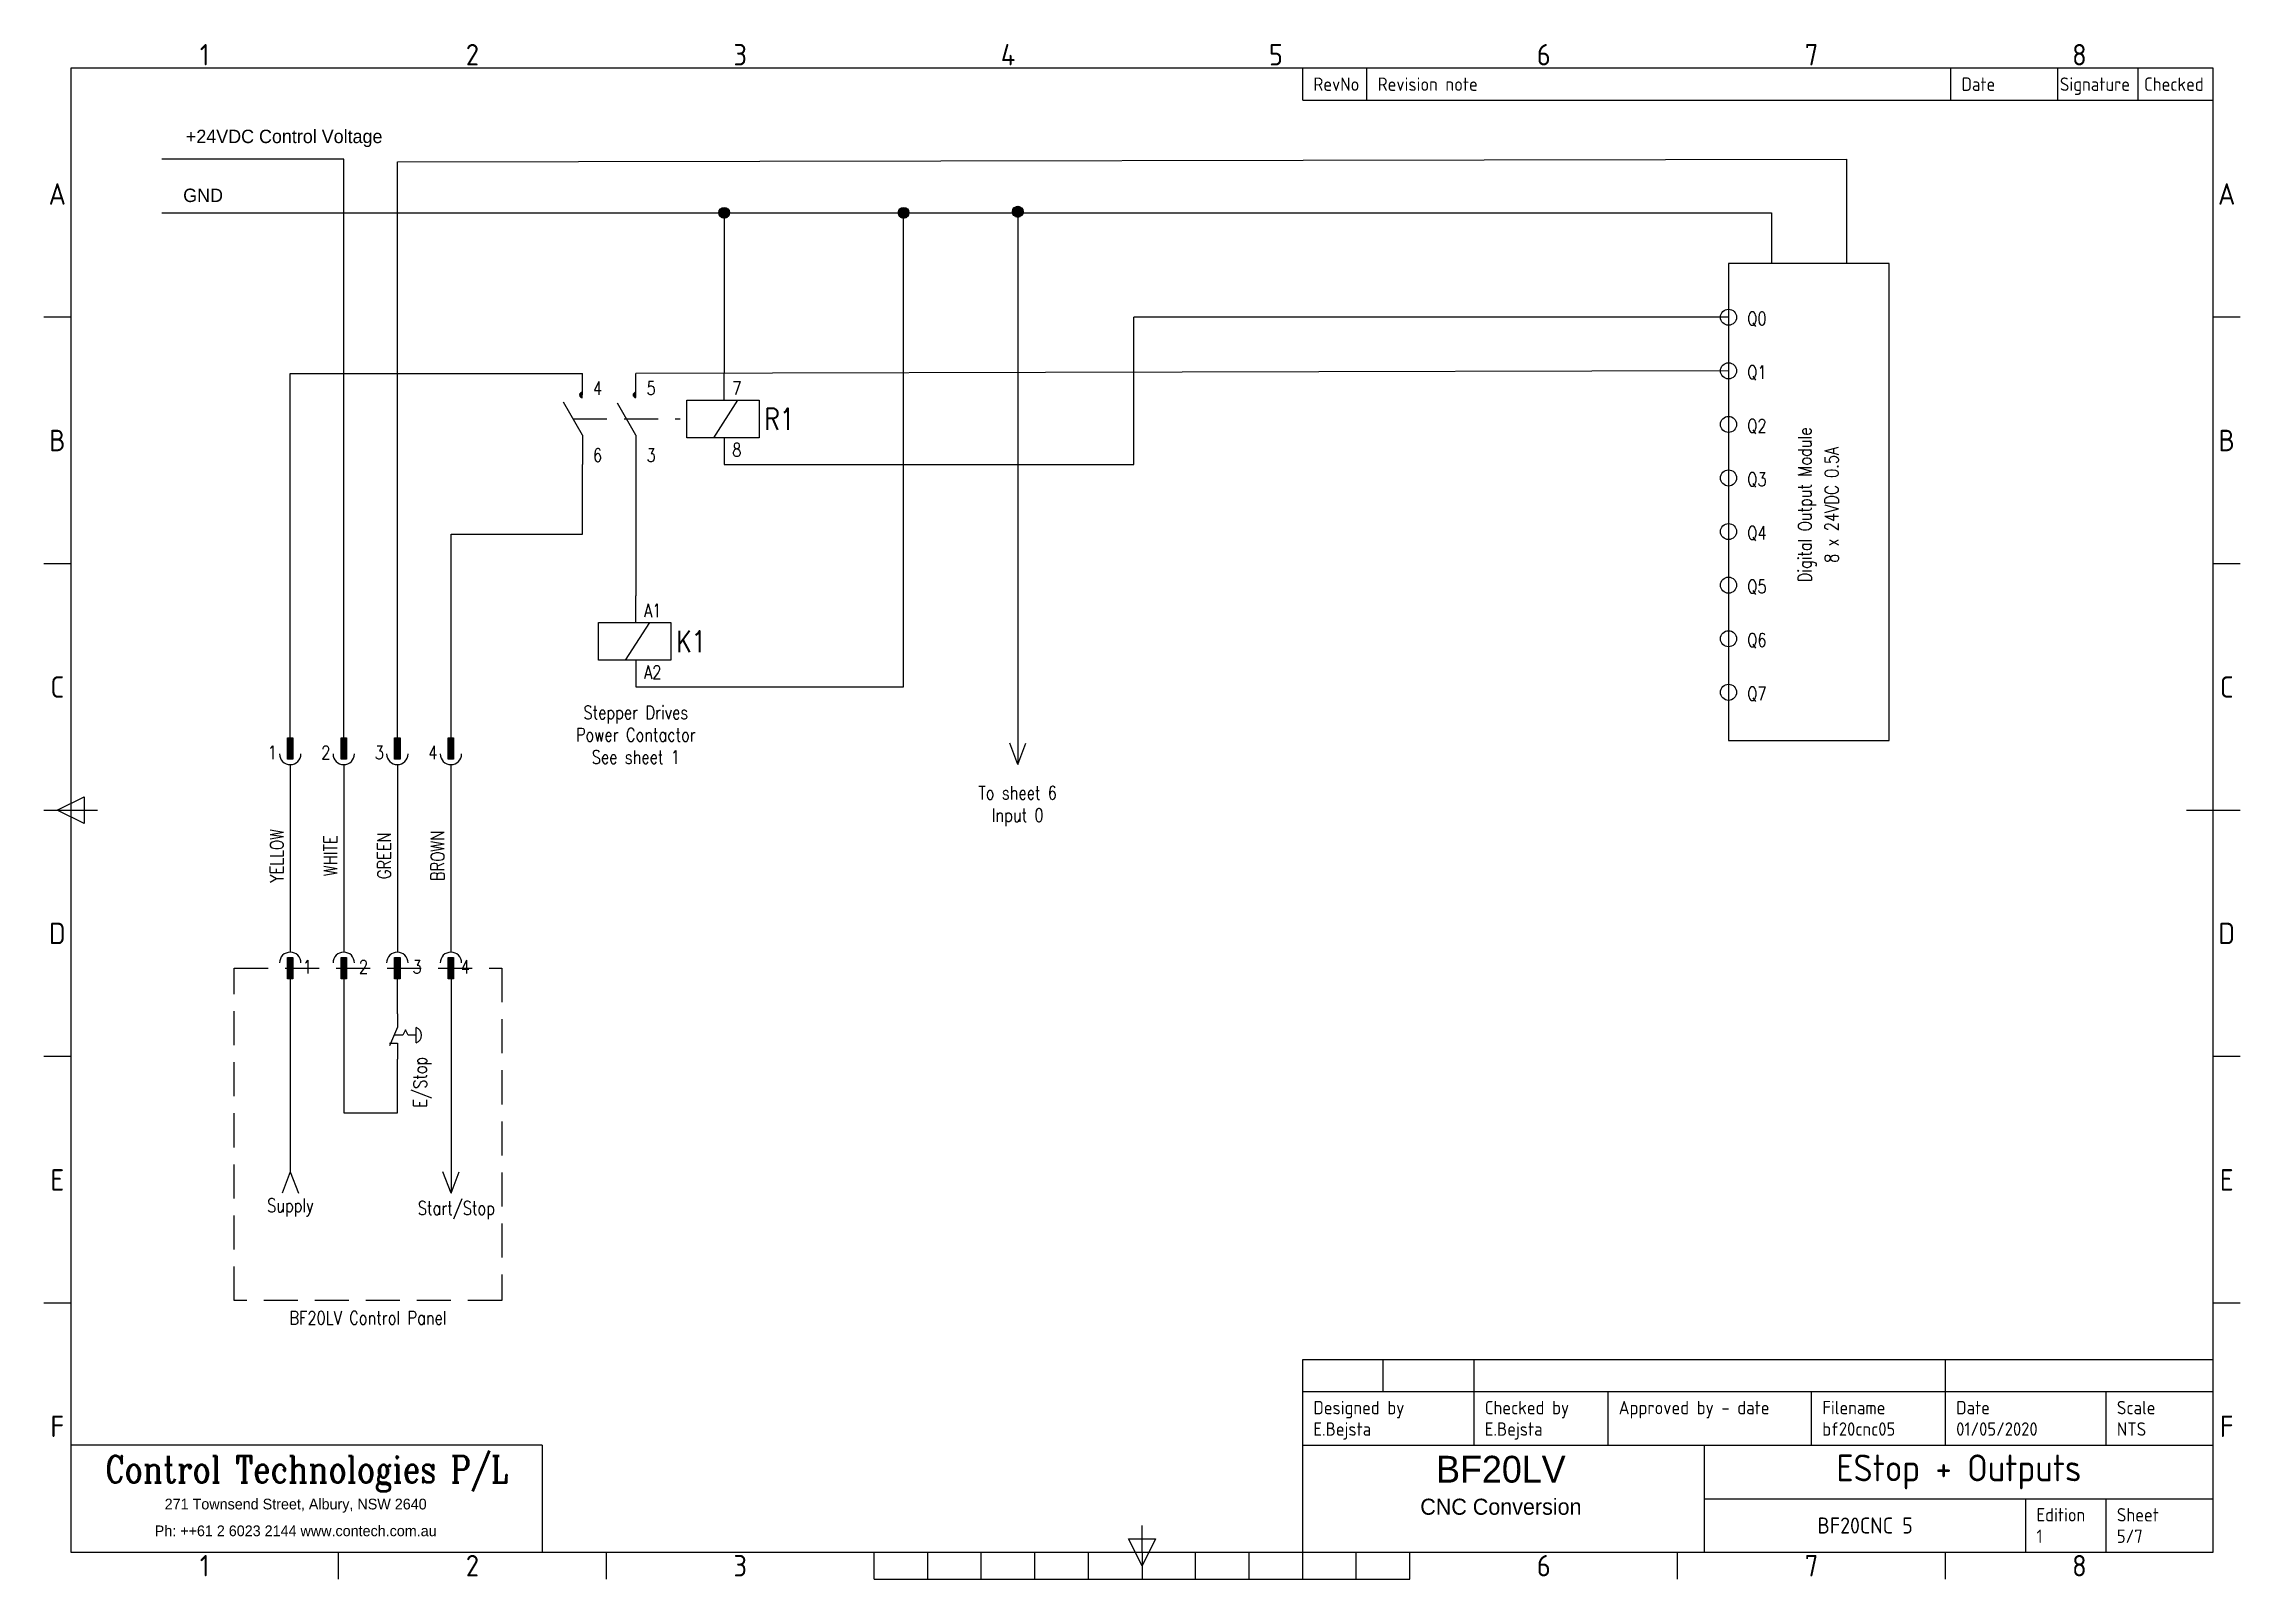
# Model space of a CAD drawing. Extents: x 5 to 415, y 5 to 292.
import ezdxf
from ezdxf.enums import TextEntityAlignment as Align

# ---------------------------------------------------------------- set-up
doc = ezdxf.new("R2010")
doc.units = 0
doc.linetypes.add('DASHED', pattern=[19.05, 12.7, -6.35])
doc.linetypes.add('DASHEDX2', pattern=[38.1, 25.4, -12.7])
doc.layers.get('0').update_dxf_attribs({"linetype": 'CONTINUOUS'})
for name, color, linetype in [('FRAME025', 7, 'CONTINUOUS'), ('FRAME050', 6, 'CONTINUOUS'), ('FRAME070', 5, 'CONTINUOUS'), ('LAYER1', 7, 'CONTINUOUS')]:
    doc.layers.add(name, color=color, linetype=linetype)
doc.styles.add('ISOCP', font='isocp.shx')
doc.styles.add('ROMAN', font='romanc.shx', dxfattribs={"width": 0.8})
doc.styles.add('SIMPLEX', font='simplex.shx', dxfattribs={"width": 0.8})
pattern_1 = [(0, (75.531765, 40.75), (0, 0.0873125), [0.0635, -0.0238125]), (90, (75.531765, 40.75), (-0.0873125, 5e-18), [0.0635, -0.0238125])]

# ---------------------------------------------------------------- blocks, each defined once
blk = doc.blocks.new('CT_FRAME')
at = {"layer": 'FRAME050'}
for p, q in [((10, 240.5), (5, 240.5)), ((415, 240.5), (410, 240.5)), ((10, 194.5), (5, 194.5)), ((415, 194.5), (410, 194.5)), ((5, 148.5), (15, 148.5)), ((7.5, 148.5), (12.5, 151)), ((12.5, 146), (7.5, 148.5)), ((12.5, 151), (12.5, 146)), ((405, 148.5), (415, 148.5)), ((10, 102.5), (5, 102.5)), ((415, 102.5), (410, 102.5)), ((10, 56.5), (5, 56.5)), ((415, 56.5), (410, 56.5)), ((207.5, 12.5), (212.5, 12.5)), ((210, 7.5), (207.5, 12.5)), ((210, 10), (210, 15)), ((212.5, 12.5), (210, 7.5)), ((60, 5), (60, 10)), ((110, 5), (110, 10)), ((160, 5), (160, 10)), ((170, 5), (170, 10)), ((180, 5), (180, 10)), ((190, 5), (190, 10)), ((200, 5), (200, 10)), ((210, 10), (210, 5)), ((220, 5), (220, 10)), ((230, 5), (230, 10)), ((240, 5), (240, 10)), ((250, 5), (250, 10)), ((260, 5), (260, 10)), ((310, 5), (310, 10)), ((360, 5), (360, 10)), ((160, 5), (260, 5))]:
    blk.add_line(p, q, dxfattribs=at)
at = {"layer": 'FRAME070'}
for p, q in [((410, 287), (10, 287)), ((10, 287), (10, 10)), ((240, 281), (240, 287)), ((252, 281), (252, 287)), ((361, 281), (361, 287)), ((381, 281), (381, 287)), ((396, 281), (396, 287)), ((410, 10), (410, 287)), ((240, 281), (410, 281)), ((240, 46), (410, 46)), ((240, 40), (240, 46)), ((255, 40), (255, 46)), ((272, 40), (272, 46)), ((360, 40), (360, 46)), ((240, 40), (410, 40)), ((240, 10), (240, 40)), ((272, 30), (272, 40)), ((297, 30), (297, 40)), ((335, 30), (335, 40)), ((360, 30), (360, 40)), ((390, 30), (390, 40)), ((98, 30), (10, 30)), ((98, 30), (98, 10)), ((240, 30), (410, 30)), ((315, 10), (315, 30)), ((315, 20), (410, 20)), ((375, 10), (375, 20)), ((390, 10), (390, 20)), ((10, 10), (410, 10))]:
    blk.add_line(p, q, dxfattribs=at)
at = {"layer": 'FRAME025', "style": 'ISOCP'}
for s, p in [('RevNo', (242, 284)), ('Revision note', (254, 284)), ('Date', (363, 284)), ('Signature', (381.36, 284)), ('Checked', (397.08, 284)), ('Designed by', (242, 37)), ('Checked by', (274, 37)), ('Approved by - date', (299, 37)), ('Filename', (337, 37)), ('Date', (362, 37)), ('Scale', (392, 37)), ('Edition', (377, 17)), ('Sheet', (392, 17))]:
    blk.add_text(s, height=2.5, dxfattribs=at).set_placement(p, align=Align.MIDDLE_LEFT)
at = {"layer": 'FRAME025', "style": 'ROMAN', "width": 0.8}
blk.add_text('Control Technologies P/L', height=5, dxfattribs=at).set_placement((54, 28), align=Align.TOP_CENTER)
at = {"layer": 'FRAME025'}
for s, p in [('271 Townsend Street, Albury, NSW 2640', (52, 20)), ('Ph: ++61 2 6023 2144 www.contech.com.au', (52, 15))]:
    blk.add_text(s, height=2, dxfattribs=at).set_placement(p, align=Align.TOP_CENTER)
at = {"layer": 'FRAME025', "style": 'ISOCP', "flags": 8}
for tag, p in [('DESIGNED_BY', (242, 33)), ('CHECKED_BY', (274, 33)), ('APPROVED_BY_DATE', (299, 33)), ('FILENAME', (337, 33)), ('DATE', (362, 33)), ('SCALE', (392, 33)), ('EDITION', (377, 13)), ('SHEET', (392, 13))]:
    blk.add_attdef(tag, text='', height=2.5, dxfattribs=at).set_placement(p, align=Align.MIDDLE_LEFT)
at = {"layer": 'FRAME050', "style": 'ISOCP'}
for s, p in [('1', (35, 289.5)), ('2', (85, 289.5)), ('3', (135, 289.5)), ('4', (185, 289.5)), ('5', (235, 289.5)), ('6', (285, 289.5)), ('7', (335, 289.5)), ('8', (385, 289.5)), ('A', (7.5, 263.5)), ('A', (412.5, 263.5)), ('B', (7.5, 217.5)), ('B', (412.5, 217.5)), ('C', (7.5, 171.5)), ('C', (412.5, 171.5)), ('D', (7.5, 125.5)), ('D', (412.5, 125.5)), ('E', (7.5, 79.5)), ('E', (412.5, 79.5)), ('F', (7.5, 33.5)), ('F', (412.5, 33.5)), ('1', (35, 7.5)), ('2', (85, 7.5)), ('3', (135, 7.5)), ('6', (285, 7.5)), ('7', (335, 7.5)), ('8', (385, 7.5))]:
    blk.add_text(s, height=4, dxfattribs=at).set_placement(p, align=Align.MIDDLE)
at = {"layer": 'FRAME050', "flags": 8}
for tag, height, p in [('OWNER_1', 5, (277, 23)), ('OWNER_2', 3, (277, 17)), ('OWNER_3', 3, (277, 12))]:
    blk.add_attdef(tag, text='', height=height, dxfattribs=at).set_placement(p, align=Align.CENTER)
at = {"layer": 'FRAME050', "style": 'ISOCP', "flags": 8}
for tag, height, p in [('TITLE', 5, (362.5, 25)), ('DRAWING_NUMBER', 3, (345, 15))]:
    blk.add_attdef(tag, text='', height=height, dxfattribs=at).set_placement(p, align=Align.MIDDLE)

msp = doc.modelspace()

# ---------------------------------------------------------------- hatches: boundary and pattern name
at = {"linetype": 'Continuous'}
h = msp.add_hatch(dxfattribs=at)
h.set_pattern_fill('ANGLE', color=256, scale=0.0125, style=0)
h.set_pattern_definition([(0, (42, 30), (0, 0.0873125), [0.0635, -0.0238125]), (90, (42, 30), (-0.0873125, 5e-18), [0.0635, -0.0238125])])
h.paths.add_polyline_path([(133, 260, 1), (131, 260, 1)])
h = msp.add_hatch(dxfattribs=at)
h.set_pattern_fill('ANGLE', color=256, scale=0.0125, style=0)
h.set_pattern_definition([(0, (75.5, 30), (0, 0.0873125), [0.0635, -0.0238125]), (90, (75.5, 30), (-0.0873125, 5e-18), [0.0635, -0.0238125])])
h.paths.add_polyline_path([(166.5, 260, 1), (164.5, 260, 1)])
h = msp.add_hatch(dxfattribs=at)
h.set_pattern_fill('ANGLE', color=256, scale=0.0125, style=0)
h.set_pattern_definition([(0, (96.80952, 30.20833), (0, 0.0873125), [0.0635, -0.0238125]), (90, (96.80952, 30.20833), (-0.0873125, 5e-18), [0.0635, -0.0238125])])
h.paths.add_polyline_path([(187.81, 260.21, 1), (185.81, 260.21, 1)])
h = msp.add_hatch()
h.set_pattern_fill('ANGLE', color=256, scale=0.0125, style=0)
h.set_pattern_definition(pattern_1)
h.paths.add_polyline_path([(105.53, 225.5), (105.53, 226.5, 1)])
h = msp.add_hatch()
h.set_pattern_fill('ANGLE', color=256, scale=0.0125, style=0)
h.set_pattern_definition(pattern_1)
h.paths.add_polyline_path([(115.53, 226.5, 1), (115.53, 225.5)])
at = {"layer": 'LAYER1', "linetype": 'Continuous'}
h = msp.add_hatch(color=256, dxfattribs=at)
h.dxf.hatch_style = 1
h.paths.add_polyline_path([(51.48, 158), (50.48, 158), (50.48, 162), (51.48, 162)])
h = msp.add_hatch(color=256, dxfattribs=at)
h.dxf.hatch_style = 1
h.paths.add_polyline_path([(61.48, 158), (60.48, 158), (60.48, 162), (61.48, 162)])
h = msp.add_hatch(color=256, dxfattribs=at)
h.dxf.hatch_style = 1
h.paths.add_polyline_path([(71.48, 158), (70.48, 158), (70.48, 162), (71.48, 162)])
h = msp.add_hatch(color=256, dxfattribs=at)
h.dxf.hatch_style = 1
h.paths.add_polyline_path([(81.48, 158), (80.48, 158), (80.48, 162), (81.48, 162)])
h = msp.add_hatch(color=256, dxfattribs=at)
h.dxf.hatch_style = 1
h.paths.add_polyline_path([(50.48, 121), (51.48, 121), (51.48, 117), (50.48, 117)])
h = msp.add_hatch(color=256, dxfattribs=at)
h.dxf.hatch_style = 1
h.paths.add_polyline_path([(60.48, 121), (61.48, 121), (61.48, 117), (60.48, 117)])
h = msp.add_hatch(color=256, dxfattribs=at)
h.dxf.hatch_style = 1
h.paths.add_polyline_path([(70.48, 121), (71.48, 121), (71.48, 117), (70.48, 117)])
h = msp.add_hatch(color=256, dxfattribs=at)
h.dxf.hatch_style = 1
h.paths.add_polyline_path([(80.48, 121), (81.48, 121), (81.48, 117), (80.48, 117)])

# ---------------------------------------------------------------- linework, layer by layer
at = {"linetype": 'Continuous'}
for p, q in [((61, 270), (27, 270)), ((105.53, 226), (105.53, 230)), ((115.53, 226), (115.53, 230)), ((105.53, 218.5), (105.53, 213)), ((115.53, 218.5), (115.53, 213))]:
    msp.add_line(p, q, dxfattribs=at)
for p, q in [((61, 162), (61, 270)), ((27, 260), (327.5, 260)), ((105.53, 218.5), (102, 224.62)), ((115.53, 218.5), (112.07, 224.49))]:
    msp.add_line(p, q)
at = {"linetype": 'DASHEDX2', "ltscale": 0.25}
msp.add_line((103.77, 221.56), (123.76, 221.56), dxfattribs=at)
for centre in [(132, 260), (165.5, 260), (186.81, 260.21)]:
    msp.add_circle(centre, 1)
for centre in [(105.53, 226), (115.53, 226)]:
    msp.add_arc(centre, 0.5, 90, 270)
at = {"layer": 'LAYER1', "linetype": 'Continuous'}
for p, q in [((71, 269.5), (341.5, 270)), ((71, 162), (71, 269.5)), ((341.5, 270), (341.5, 250.5)), ((132, 260), (132, 230)), ((165.5, 171.5), (165.5, 260)), ((186.81, 260.21), (186.81, 157)), ((327.5, 260), (327.5, 250.5)), ((208.5, 213), (208.5, 240.5)), ((319.5, 240.5), (208.5, 240.5)), ((51, 162), (51, 230)), ((51, 230), (105.53, 230)), ((319.5, 230.5), (115.53, 230)), ((132, 225), (132, 230)), ((134.5, 225), (130, 218)), ((132, 218), (132, 213)), ((105.53, 200), (105.53, 213)), ((115.53, 213), (115.53, 188.5)), ((132, 213), (208.5, 213)), ((81, 200), (105.53, 200)), ((115.53, 183.5), (115.53, 188.5)), ((118.03, 183.5), (113.53, 176.5)), ((115.53, 176.5), (115.53, 171.5)), ((115.53, 171.5), (165.5, 171.5)), ((186.81, 157), (185.31, 161)), ((186.81, 157), (188.31, 161)), ((50.98, 157), (50.98, 122)), ((60.98, 157), (60.98, 122)), ((70.98, 157), (70.98, 122)), ((80.98, 157), (80.98, 122)), ((51, 117), (51, 81)), ((61, 117), (61, 92)), ((71, 110.5), (71, 117)), ((81, 117), (81, 77)), ((71, 108), (69.5, 104.5)), ((71, 110.5), (71, 108)), ((72.5, 107.5), (72, 106.5)), ((73, 106.5), (72.5, 107.5)), ((74.5, 105.09), (74.5, 107.91)), ((69.5, 105), (71, 105)), ((71, 105), (71, 102)), ((71, 92), (71, 102)), ((61, 92), (71, 92)), ((51, 81), (49.5, 77)), ((51, 81), (52.5, 77)), ((81, 77), (79.5, 81)), ((81, 77), (82.5, 81))]:
    msp.add_line(p, q, dxfattribs=at)
at = {"layer": 'LAYER1', "linetype": 'Continuous', "ltscale": 0.5}
msp.add_line((81, 162), (81, 200), dxfattribs=at)
at = {"layer": 'LAYER1', "linetype": 'DASHED'}
for p, q in [((72, 106.5), (70.36, 106.5)), ((74.5, 106.5), (73, 106.5))]:
    msp.add_line(p, q, dxfattribs=at)
at = {"layer": 'LAYER1', "linetype": 'Continuous'}
for points in [[(349.5, 250.5), (319.5, 250.5), (319.5, 161.5), (349.5, 161.5)], [(125, 225), (138.5, 225), (138.5, 218), (125, 218)], [(108.53, 183.5), (122.03, 183.5), (122.03, 176.5), (108.53, 176.5)], [(51.48, 158), (50.48, 158), (50.48, 162), (51.48, 162)], [(61.48, 158), (60.48, 158), (60.48, 162), (61.48, 162)], [(71.48, 158), (70.48, 158), (70.48, 162), (71.48, 162)], [(81.48, 158), (80.48, 158), (80.48, 162), (81.48, 162)], [(50.48, 121), (51.48, 121), (51.48, 117), (50.48, 117)], [(60.48, 121), (61.48, 121), (61.48, 117), (60.48, 117)], [(70.48, 121), (71.48, 121), (71.48, 117), (70.48, 117)], [(80.48, 121), (81.48, 121), (81.48, 117), (80.48, 117)]]:
    msp.add_lwpolyline(points, close=True, dxfattribs=at)
at = {"layer": 'LAYER1', "linetype": 'DASHED', "ltscale": 0.5}
msp.add_lwpolyline([(40.5, 119), (90.5, 119), (90.5, 57), (40.5, 57)], close=True, dxfattribs=at)
at = {"layer": 'LAYER1', "linetype": 'Continuous'}
for centre in [(319.5, 240.5), (319.5, 230.5), (319.5, 220.5), (319.5, 210.5), (319.5, 200.5), (319.5, 190.5), (319.5, 180.5), (319.5, 170.5)]:
    msp.add_circle(centre, 1.5, dxfattribs=at)
for centre, radius, start, end in [((50.98, 159), 2, 180, 0), ((60.98, 159), 2, 180, 0), ((70.98, 159), 2, 180, 0), ((80.98, 159), 2, 180, 0), ((50.98, 120), 2, 0, 180), ((60.98, 120), 2, 0, 180), ((70.98, 120), 2, 0, 180), ((80.98, 120), 2, 0, 180), ((74, 106.5), 1.5, 289.4712, 70.5288)]:
    msp.add_arc(centre, radius, start, end, dxfattribs=at)

# ---------------------------------------------------------------- block references
ref = msp.add_blockref('CT_FRAME', (0, 0))
ref.add_attrib('DRAWING_NUMBER', 'BF20CNC 5', dxfattribs={"layer": 'FRAME050', "height": 3, "style": 'ISOCP', "flags": 8}).set_placement((345, 15), align=Align.MIDDLE)
ref.add_attrib('FILENAME', 'bf20cnc05', dxfattribs={"layer": 'FRAME025', "height": 2.5, "style": 'ISOCP', "flags": 8}).set_placement((337, 33), align=Align.MIDDLE_LEFT)
ref.add_attrib('CHECKED_BY', 'E.Bejsta', dxfattribs={"layer": 'FRAME025', "height": 2.5, "style": 'ISOCP', "flags": 8}).set_placement((274, 33), align=Align.MIDDLE_LEFT)
ref.add_attrib('OWNER_1', 'BF20LV', dxfattribs={"layer": 'FRAME050', "height": 5, "flags": 8}).set_placement((277, 23), align=Align.CENTER)
ref.add_attrib('OWNER_2', 'CNC Conversion', dxfattribs={"layer": 'FRAME050', "height": 3, "flags": 8}).set_placement((277, 17), align=Align.CENTER)
ref.add_attrib('DESIGNED_BY', 'E.Bejsta', dxfattribs={"layer": 'FRAME025', "height": 2.5, "style": 'ISOCP', "flags": 8}).set_placement((242, 33), align=Align.MIDDLE_LEFT)
ref.add_attrib('DATE', '01/05/2020', dxfattribs={"layer": 'FRAME025', "height": 2.5, "style": 'ISOCP', "flags": 8}).set_placement((362, 33), align=Align.MIDDLE_LEFT)
ref.add_attrib('TITLE', 'EStop + Outputs', dxfattribs={"layer": 'FRAME050', "height": 5, "style": 'ISOCP', "flags": 8}).set_placement((362.5, 25), align=Align.MIDDLE)
ref.add_attrib('SCALE', 'NTS', dxfattribs={"layer": 'FRAME025', "height": 2.5, "style": 'ISOCP', "flags": 8}).set_placement((392, 33), align=Align.MIDDLE_LEFT)
ref.add_attrib('EDITION', '1', dxfattribs={"layer": 'FRAME025', "height": 2.5, "style": 'ISOCP', "flags": 8}).set_placement((377, 13), align=Align.MIDDLE_LEFT)
ref.add_attrib('SHEET', '5/7', dxfattribs={"layer": 'FRAME025', "height": 2.5, "style": 'ISOCP', "flags": 8}).set_placement((392, 13), align=Align.MIDDLE_LEFT)

# ---------------------------------------------------------------- texts
at = {"linetype": 'ByBlock'}
msp.add_text('+24VDC Control Voltage', height=2.5, dxfattribs=at).set_placement((31.5, 273))
at = {"linetype": 'Continuous'}
msp.add_text('GND', height=2.5, dxfattribs=at).set_placement((31, 262))
at = {"style": 'SIMPLEX', "width": 0.8}
for s, p in [('Q0', (323, 239)), ('Q1', (323, 229)), ('Q2', (323, 219)), ('Q3', (323, 209)), ('Q4', (323, 199)), ('Q5', (323, 189)), ('Q6', (323, 179)), ('Q7', (323, 169))]:
    msp.add_text(s, height=2.5, dxfattribs=at).set_placement(p)
at = {"linetype": 'Continuous', "style": 'SIMPLEX', "width": 0.8}
for s, p in [('4', (107.5, 226)), ('5', (117.5, 226)), ('7', (133.5, 226)), ('6', (107.5, 213.5)), ('3', (117.5, 213.5)), ('8', (133.5, 214.5)), ('A1', (117.03, 184.5)), ('A2', (117.03, 173))]:
    msp.add_text(s, height=2.5, dxfattribs=at).set_placement(p)
at = {"style": 'SIMPLEX', "width": 0.8}
for s, p in [('R1', (139.5, 221.5)), ('K1', (123.03, 180))]:
    msp.add_text(s, height=4, dxfattribs=at).set_placement(p, align=Align.MIDDLE_LEFT)
at = {"layer": 'LAYER1', "linetype": 'Continuous', "style": 'SIMPLEX', "width": 0.8}
for s, p in [('Digital Output Module', (332.5, 205.5)), ('8 x 24VDC 0.5A', (337.5, 205.5))]:
    msp.add_text(s, height=2.5, rotation=90, dxfattribs=at).set_placement(p, align=Align.TOP_CENTER)
for s, p in [('1', (48.48, 160.5)), ('2', (58.48, 160.5)), ('3', (68.48, 160.5)), ('4', (78.48, 160.5)), ('1', (55.02, 120.5)), ('2', (65.52, 120.5)), ('3', (75.52, 120.5)), ('4', (84.52, 120.5))]:
    msp.add_text(s, height=2.5, dxfattribs=at).set_placement(p, align=Align.TOP_RIGHT)
at = {"layer": 'LAYER1', "linetype": 'Continuous', "ltscale": 0.5, "style": 'SIMPLEX', "width": 0.8}
for s, p in [('YELLOW', (50.5, 140)), ('WHITE', (60.5, 140)), ('GREEN', (70.5, 140)), ('BROWN', (80.5, 140))]:
    msp.add_text(s, height=2.5, rotation=90, dxfattribs=at).set_placement(p, align=Align.BOTTOM_CENTER)
at = {"layer": 'LAYER1', "linetype": 'Continuous', "style": 'SIMPLEX', "width": 0.8}
msp.add_text('E/Stop', height=2.5, rotation=90, dxfattribs=at).set_placement((74, 102.5), align=Align.TOP_RIGHT)
for s, p in [('Supply', (51, 76)), ('Start/Stop', (82, 75.5))]:
    msp.add_text(s, height=2.5, dxfattribs=at).set_placement(p, align=Align.TOP_CENTER)
at = {"layer": 'LAYER1', "linetype": 'Continuous', "char_height": 2.5, "attachment_point": 2, "style": 'SIMPLEX'}
for s, width, heights, insert in [('Stepper Drives\\PPower Contactor\\PSee sheet 1', 55.5, [0], (115.5, 168)), ('To sheet 6\\PInput 0', 55.5, [0], (186.79, 153)), ('BF20LV Control Panel', 40.9772, [6.38], (65.5, 55))]:
    msp.add_mtext_dynamic_manual_height_columns(s, width=width, gutter_width=12.5, heights=heights, dxfattribs=dict(at, insert=insert))

doc.saveas('drawing.dxf')
